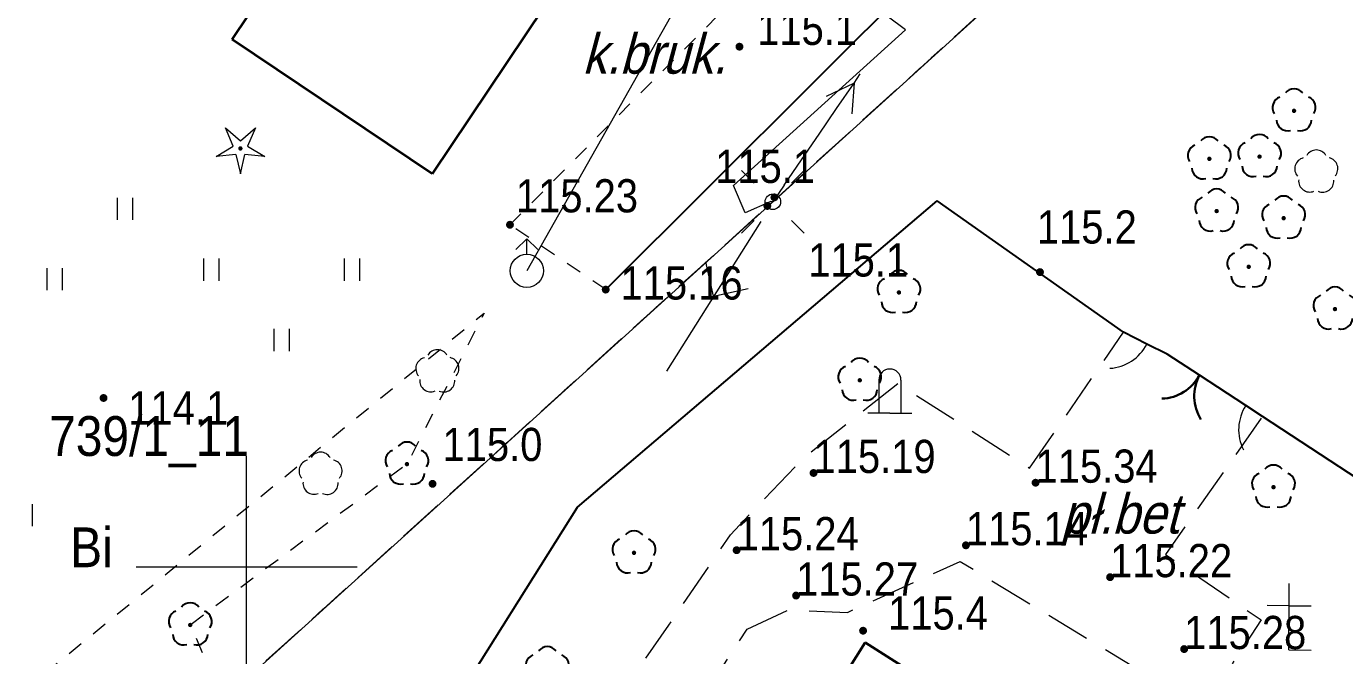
# Model space of a CAD drawing. Extents: x 6512885 to 6513481, y 5959590 to 5960000.
# Drawn here: x 6513290 to 6513349.7, y 5959796 to 5959824.4 of the extents above; entities that cross this region are included whole.
import ezdxf
from ezdxf.enums import TextEntityAlignment as Align

# ---------------------------------------------------------------- set-up
doc = ezdxf.new("R2010")
doc.units = 0
doc.header["$MEASUREMENT"] = 0
for name, pattern in [('2.0_1.0', [3, 2, -1]), ('217-1000', [2.8, 2.1, -0.7]), ('218-1000', [1.4, 0.7, -0.7]), ('219-1000', [0])]:
    doc.linetypes.add(name, pattern=pattern)
doc.layers.get('0').update_dxf_attribs({"color": 2, "linetype": 'CONTINUOUS', "lineweight": 5})
for name, color, linetype in [('210-Oznaczenie użytku', 7, 'CONTINUOUS'), ('211-Nr działki', 7, 'CONTINUOUS'), ('217-Granica konturu klasyfikcyjnego', 7, 'CONTINUOUS'), ('218-Granica użytku', 7, 'CONTINUOUS'), ('219-Linia granicy', 7, 'CONTINUOUS'), ('312-Budynek (powierzchnia)', 7, 'CONTINUOUS'), ('433-Chodnik', 7, 'CONTINUOUS'), ('516-Kierunek linii eN-SEPOW', 7, 'CONTINUOUS'), ('905-Brama lewa', 7, 'CONTINUOUS'), ('905-Brama prawa', 7, 'CONTINUOUS'), ('905-Brama w ogrodzeniu', 7, 'CONTINUOUS'), ('926-Drzewo liściaste niepomierzone', 7, 'CONTINUOUS'), ('940-Trawnik symb.', 7, 'CONTINUOUS'), ('996-Tekst dodatkowy mały', 7, 'CONTINUOUS'), ('chodnik (powierzchnia)', 7, 'CONTINUOUS'), ('drzewo iglaste (punkt)', 7, 'CONTINUOUS'), ('drzewo liściaste (punkt)', 7, 'CONTINUOUS'), ('figura  kapliczka lub krzyż przydrożny (punkt)', 7, 'CONTINUOUS'), ('hydrant (punkt)', 7, 'CONTINUOUS'), ('krawężnik (linia)', 7, 'CONTINUOUS'), ('latarnia na słupie lub maszcie (punkt)', 7, 'CONTINUOUS'), ('ogrodzenie trwałe (linia)', 7, 'CONTINUOUS'), ('pomnik (punkt)', 7, 'CONTINUOUS'), ('przewód elektroenergetyczny (linia)', 7, 'CONTINUOUS'), ('przewód elektroenergetyczny niskiego napięcia (linia) - symbol', 7, 'CONTINUOUS'), ('przewód wodociągowy (linia)', 7, 'CONTINUOUS'), ('punkt wysokościowy naturalny', 7, 'CONTINUOUS'), ('punkt wysokościowy naturalny-Atr2', 7, 'CONTINUOUS'), ('punkt wysokościowy sztuczny', 7, 'CONTINUOUS'), ('punkt wysokościowy sztuczny-Atr2', 7, 'CONTINUOUS'), ('słup (punkt)', 7, 'CONTINUOUS'), ('Wstawianie ramki sekcyjnej z opisem', 7, 'CONTINUOUS')]:
    doc.layers.add(name, color=color, linetype=linetype)
doc.styles.get("Standard").update_dxf_attribs({"font": 'txt', "width": 0.75})
doc.linetypes.add('902-1000', pattern='A,5,0,[1,ksztalty.shx,S=1,R=0,X=0,Y=0],5', length=10)

# ---------------------------------------------------------------- blocks, each defined once
blk = doc.blocks.new('940')
at = {"color": 0, "linetype": 'Continuous', "lineweight": 0}
for p, q in [((-3.53, 2.68), (-3.53, 3.68)), ((-2.83, 2.68), (-2.83, 3.68)), ((2.83, 2.68), (2.83, 3.68)), ((3.53, 2.68), (3.53, 3.68)), ((-0.35, -0.5), (-0.35, 0.5)), ((0.35, -0.5), (0.35, 0.5))]:
    blk.add_line(p, q, dxfattribs=at)
blk = doc.blocks.new('PW01')
at = {"linetype": 'Continuous', "lineweight": 13}
h = blk.add_hatch(color=0, dxfattribs=at)
edge = h.paths.add_edge_path()
edge.add_arc((0, 0), 0.18, 0, 360)
blk = doc.blocks.new('OP021')
at = {"linetype": 'Continuous', "lineweight": 13}
h = blk.add_hatch(color=0, dxfattribs=at)
edge = h.paths.add_edge_path()
edge.add_arc((0, 0), 0.1, 0, 360)
at = {"color": 0, "linetype": 'Continuous', "lineweight": -3}
for centre, start, end in [((-0.476, 0.154), 110.388, 213.756), ((0, 0.5), 38.316, 141.684), ((0.476, 0.154), 326.244, 69.612), ((-0.294, -0.404), 182.272, 285.64), ((0.294, -0.404), 254.36, 357.728), ((0.294, -0.404), 254.36, 357.728)]:
    blk.add_arc(centre, 0.5, start, end, dxfattribs=at)
blk = doc.blocks.new('OP011')
at = {"linetype": 'Continuous', "lineweight": 13}
h = blk.add_hatch(color=0, dxfattribs=at)
edge = h.paths.add_edge_path()
edge.add_arc((0, 0), 0.1, 0, 360)
at = {"color": 0, "linetype": 'Continuous', "lineweight": 13}
for p, q in [((-0.324, 0.105), (-0.679, 0.935)), ((-0.679, 0.935), (0, 0.341)), ((0, 0.341), (0.679, 0.935)), ((0.679, 0.935), (0.324, 0.105)), ((-1.099, -0.357), (-0.324, 0.105)), ((0.324, 0.105), (1.099, -0.357)), ((-0.2, -0.275), (-1.099, -0.357)), ((-0.2, -0.275), (0, -1.155)), ((0, -1.155), (0.2, -0.275)), ((1.099, -0.357), (0.2, -0.275))]:
    blk.add_line(p, q, dxfattribs=at)
blk = doc.blocks.new('926')
at = {"color": 0, "linetype": 'Continuous', "lineweight": 0}
for centre, start, end in [((-0.469, 0.152), 103.052, 221.335), ((0.007, 0.5), 30.77, 149.231), ((0.482, 0.157), 318.939, 77.555), ((-0.292, -0.401), 174.173, 292.616), ((0.296, -0.408), 246.131, 4.522)]:
    blk.add_arc(centre, 0.5, start, end, dxfattribs=at)
blk = doc.blocks.new('PW02')
at = {"linetype": 'Continuous', "lineweight": 13}
h = blk.add_hatch(color=0, dxfattribs=at)
edge = h.paths.add_edge_path()
edge.add_arc((0, 0), 0.18, 0, 360)
blk = doc.blocks.new('US02')
at = {"color": 0, "linetype": 'Continuous', "lineweight": 13}
for p, q in [((0, 1.45), (-0.495, 0.955)), ((0, 0.75), (0, 1.45)), ((0, 1.45), (0.495, 0.955))]:
    blk.add_line(p, q, dxfattribs=at)
blk.add_circle((0, 0), 0.75, dxfattribs=at)
blk = doc.blocks.new('SM011')
at = {"color": 0, "linetype": 'Continuous', "lineweight": 13}
for p, q in [((-0.848, 0.848), (-1.414, 1.414)), ((0.849, 0.848), (1.414, 1.414)), ((-0.848, -0.849), (-1.414, -1.414)), ((0.849, -0.849), (1.414, -1.414))]:
    blk.add_line(p, q, dxfattribs=at)
blk = doc.blocks.new('SM04')
at = {"color": 0, "linetype": 'Continuous', "lineweight": 13}
blk.add_circle((0, 0), 0.35, dxfattribs=at)
blk = doc.blocks.new('516')
at = {"color": 0, "linetype": 'Continuous', "lineweight": 0}
for p, q in [((5.05, 0), (3.919, 1.131)), ((1.05, 0), (9.05, 0)), ((5.05, 0), (3.919, -1.131))]:
    blk.add_line(p, q, dxfattribs=at)
blk = doc.blocks.new('OO04')
at = {"color": 0, "linetype": 'Continuous', "lineweight": 13}
for p, q in [((-0.5, 1.5), (-0.5, 0)), ((0.5, 1.5), (0.5, 0)), ((0, 0), (-1, 0)), ((0, 0), (1, 0))]:
    blk.add_line(p, q, dxfattribs=at)
blk.add_arc((0, 1.5), 0.5, 0, 180, dxfattribs=at)
blk = doc.blocks.new('905P')
at = {"color": 0, "linetype": 'Continuous', "lineweight": 0}
blk.add_arc((2, 0), 2, 120, 180, dxfattribs=at)
blk = doc.blocks.new('905')
at = {"color": 0, "linetype": 'Continuous', "lineweight": 30}
for centre, start, end in [((-2, 0), 0, 60), ((2, 0), 120, 180)]:
    blk.add_arc(centre, 2, start, end, dxfattribs=at)
blk = doc.blocks.new('905L')
at = {"color": 0, "linetype": 'Continuous', "lineweight": 0}
blk.add_arc((-2, 0), 2, 0, 60, dxfattribs=at)
blk = doc.blocks.new('OO01')
at = {"color": 0, "linetype": 'Continuous', "lineweight": 13}
for p, q in [((0, 2), (0, 3)), ((0, 2), (-1, 2)), ((0, 0), (0, 2)), ((0, 2), (1, 2)), ((0, 0), (1, 0))]:
    blk.add_line(p, q, dxfattribs=at)
blk = doc.blocks.new('PE04')
at = {"color": 0, "linetype": 'Continuous', "lineweight": 13}
for p, q in [((6.5, 0), (5.288, 0.7)), ((0.9, 0), (0, 0)), ((0.9, 0), (2.3, 0)), ((2.3, 0), (3.7, 0)), ((3.7, 0), (5.1, 0)), ((5.1, 0), (6.5, 0)), ((6.5, 0), (5.288, -0.7)), ((6.5, 0), (7, 0))]:
    blk.add_line(p, q, dxfattribs=at)

msp = doc.modelspace()

# ---------------------------------------------------------------- linework, layer by layer
at = {"layer": '217-Granica konturu klasyfikcyjnego', "color": 3, "linetype": '217-1000', "lineweight": 13, "flags": 128}
msp.add_lwpolyline([(6513354.31, 5959844.15), (6513277.37, 5959774.45)], dxfattribs=at)
at = {"layer": '218-Granica użytku', "color": 3, "linetype": '218-1000', "lineweight": 13, "flags": 128}
for points in [[(6513354.31, 5959844.15), (6513277.37, 5959774.45)], [(6513344.5, 5959840.69), (6513316.24, 5959812.53)], [(6513311.91, 5959815.46), (6513321.57, 5959825.18)], [(6513316.24, 5959812.53), (6513311.91, 5959815.46)]]:
    msp.add_lwpolyline(points, dxfattribs=at)
msp.add_lwpolyline([(6513280.07, 5959786.32), (6513310.75, 5959811.47), (6513307.25, 5959804.64), (6513297.45, 5959797.37), (6513298.97, 5959793.9), (6513298.5, 5959790.99), (6513290.52, 5959782.82), (6513271.82, 5959752.37), (6513269, 5959752.79)], close=True, dxfattribs=at)
at = {"layer": '219-Linia granicy', "color": 7, "linetype": '219-1000', "lineweight": 13, "flags": 128}
msp.add_lwpolyline([(6513354.31, 5959844.15), (6513277.37, 5959774.45)], dxfattribs=at)
at = {"layer": '312-Budynek (powierzchnia)', "color": 7, "linetype": 'Continuous', "lineweight": 35, "flags": 128}
for points in [[(6513324.44, 5959841.7), (6513308.39, 5959817.76)], [(6513299.35, 5959823.83), (6513308, 5959836.73)], [(6513308.39, 5959817.76), (6513299.35, 5959823.83)], [(6513326.67, 5959794.52), (6513327.98, 5959796.58)], [(6513327.98, 5959796.58), (6513331.25, 5959794.5)]]:
    msp.add_lwpolyline(points, dxfattribs=at)
at = {"layer": 'chodnik (powierzchnia)', "color": 7, "linetype": '2.0_1.0', "lineweight": 18, "flags": 128}
msp.add_lwpolyline([(6513315.84, 5959752.08), (6513316.01, 5959756.24), (6513314.77, 5959759.05), (6513307.37, 5959763.88), (6513304.98, 5959767.7), (6513304.47, 5959769.09), (6513301.99, 5959768.58), (6513301.67, 5959769.73), (6513304.12, 5959770.36), (6513304.47, 5959769.09), (6513304.12, 5959770.36), (6513304.21, 5959773.63), (6513307.16, 5959779.96), (6513302.53, 5959782.94), (6513303.18, 5959783.89), (6513308.04, 5959783.61), (6513309.95, 5959784.08), (6513319.09, 5959797.36), (6513321.88, 5959801.45), (6513325.25, 5959804.98), (6513329.45, 5959808.29), (6513335.41, 5959804.46), (6513339.66, 5959810.6), (6513340.71, 5959810.07), (6513341.63, 5959809.61), (6513343.09, 5959808.66), (6513345.19, 5959807.29), (6513345.94, 5959806.8), (6513341.56, 5959800.56), (6513345.88, 5959797.6), (6513344.57, 5959795.61), (6513348.79, 5959793.28), (6513345.38, 5959787.12), (6513348.48, 5959783.89), (6513348.05, 5959783.01), (6513344.62, 5959785.83), (6513330.36, 5959764.19), (6513329.07, 5959762.7), (6513324.37, 5959759.38), (6513319.77, 5959757.96), (6513316.83, 5959758.26), (6513316.66, 5959751.53)], dxfattribs=at)
msp.add_lwpolyline([(6513322.64, 5959797.18), (6513324.48, 5959798.04), (6513327.17, 5959797.94), (6513332.27, 5959800.24), (6513343.62, 5959793.36), (6513344.47, 5959792.07), (6513345.38, 5959790.82), (6513329.38, 5959765.71), (6513322.85, 5959762.01), (6513319.45, 5959761.01), (6513315.99, 5959761.71), (6513315.26, 5959762.09), (6513318.41, 5959767.84), (6513316.23, 5959769.21), (6513312.9, 5959763.94), (6513307.33, 5959771.8), (6513308.38, 5959775.25), (6513310.12, 5959778.07), (6513311.03, 5959779.51)], close=True, dxfattribs=at)
at = {"layer": 'krawężnik (linia)', "color": 7, "linetype": 'Continuous', "lineweight": 25, "flags": 128}
msp.add_lwpolyline([(6513316.24, 5959812.53), (6513344.5, 5959840.69), (6513369.13, 5959865.25), (6513393.37, 5959889.56), (6513401.97, 5959894.36), (6513402.31, 5959894.3), (6513403.99, 5959895.16), (6513406.07, 5959895.23), (6513401.6, 5959904.9), (6513399.83, 5959904.95)], dxfattribs=at)
at = {"layer": 'ogrodzenie trwałe (linia)', "color": 7, "linetype": '902-1000', "lineweight": 25, "flags": 128}
for points in [[(6513290.29, 5959764.13), (6513302.54, 5959782.93), (6513302.88, 5959783.47), (6513314.97, 5959802.69), (6513331.23, 5959816.54)], [(6513328.26, 5959747.56), (6513346.53, 5959780.39), (6513348.05, 5959783.01), (6513348.48, 5959783.89), (6513354.14, 5959794.14), (6513352.89, 5959802.25), (6513345.94, 5959806.8), (6513345.19, 5959807.29), (6513343.09, 5959808.66), (6513341.63, 5959809.61), (6513340.71, 5959810.07), (6513339.66, 5959810.6), (6513331.23, 5959816.54)]]:
    msp.add_lwpolyline(points, dxfattribs=at)
at = {"layer": 'przewód elektroenergetyczny (linia)', "color": 1, "linetype": 'Continuous', "lineweight": 18, "flags": 128}
msp.add_lwpolyline([(6513323.8, 5959816.5), (6513323.71, 5959816.51), (6513322.54, 5959816), (6513322.02, 5959817.23), (6513329.8, 5959824.27), (6513319.6, 5959831.88), (6513319.05, 5959832.35)], dxfattribs=at)
at = {"layer": 'przewód wodociągowy (linia)', "color": 5, "linetype": 'Continuous', "lineweight": 18, "flags": 128}
msp.add_lwpolyline([(6513324.62, 5959834.52), (6513312.67, 5959813.38)], dxfattribs=at)
at = {"layer": 'Wstawianie ramki sekcyjnej z opisem', "color": 7, "linetype": 'Continuous', "lineweight": 13, "flags": 128}
for points in [[(6513300, 5959795), (6513300, 5959805)], [(6513295, 5959800), (6513305, 5959800)]]:
    msp.add_lwpolyline(points, dxfattribs=at)

# ---------------------------------------------------------------- block references
at = {"layer": '516-Kierunek linii eN-SEPOW', "color": 7, "linetype": 'Continuous', "lineweight": 13, "rotation": 237.767}
msp.add_blockref('516', (6513323.81, 5959816.5), dxfattribs=at)
at = {"layer": '905-Brama lewa', "color": 7, "linetype": 'Continuous', "lineweight": 25, "rotation": 146.87}
msp.add_blockref('905L', (6513345.19, 5959807.29), dxfattribs=at)
at = {"layer": '905-Brama prawa', "color": 7, "linetype": 'Continuous', "lineweight": 25, "rotation": 153.319}
msp.add_blockref('905P', (6513340.71, 5959810.07), dxfattribs=at)
at = {"layer": '905-Brama w ogrodzeniu', "color": 7, "linetype": 'Continuous', "lineweight": 25, "rotation": 151.97}
msp.add_blockref('905', (6513343.09, 5959808.66), dxfattribs=at)
at = {"layer": '926-Drzewo liściaste niepomierzone', "color": 7, "linetype": 'Continuous', "lineweight": 18}
for p in [(6513348.37, 5959817.84), (6513308.62, 5959808.81), (6513303.34, 5959804.18)]:
    msp.add_blockref('926', p, dxfattribs=at)
at = {"layer": '940-Trawnik symb.', "color": 7, "linetype": 'Continuous', "lineweight": 13}
for p in [(6513291.33, 5959813), (6513301.59, 5959810.25), (6513286.79, 5959799.15)]:
    msp.add_blockref('940', p, dxfattribs=at)
at = {"layer": 'drzewo iglaste (punkt)', "color": 94, "linetype": 'Continuous', "lineweight": 13}
msp.add_blockref('OP011', (6513299.72, 5959818.91), dxfattribs=at)
at = {"layer": 'drzewo liściaste (punkt)', "color": 94, "linetype": 'Continuous', "lineweight": 13}
for p in [(6513347.37, 5959820.61), (6513343.54, 5959818.44), (6513345.81, 5959818.54), (6513343.87, 5959816.08), (6513346.9, 5959815.76), (6513345.32, 5959813.56), (6513329.5, 5959812.4), (6513349.22, 5959811.65), (6513327.73, 5959808.43), (6513307.25, 5959804.64), (6513346.44, 5959803.6), (6513317.52, 5959800.63), (6513297.45, 5959797.37), (6513313.6, 5959795.39)]:
    msp.add_blockref('OP021', p, dxfattribs=at)
at = {"layer": 'figura  kapliczka lub krzyż przydrożny (punkt)', "color": 7, "linetype": 'Continuous', "lineweight": 13, "rotation": 359.732}
msp.add_blockref('OO01', (6513347.14, 5959796.24), dxfattribs=at)
at = {"layer": 'hydrant (punkt)', "color": 7, "linetype": 'Continuous', "lineweight": 18}
msp.add_blockref('US02', (6513312.67, 5959813.38), dxfattribs=at)
at = {"layer": 'latarnia na słupie lub maszcie (punkt)', "color": 7, "linetype": 'Continuous', "lineweight": 18}
msp.add_blockref('SM011', (6513323.8, 5959816.5), dxfattribs=at)
at = {"layer": 'pomnik (punkt)', "color": 7, "linetype": 'Continuous', "lineweight": 13}
msp.add_blockref('OO04', (6513329.09, 5959806.94), dxfattribs=at)
at = {"layer": 'przewód elektroenergetyczny niskiego napięcia (linia) - symbol', "color": 1, "linetype": 'Continuous', "lineweight": 18, "rotation": 55.61}
msp.add_blockref('PE04', (6513323.8, 5959816.5), dxfattribs=at)
at = {"layer": 'punkt wysokościowy naturalny', "color": 7, "linetype": 'Continuous', "lineweight": 13}
for p in [(6513322.29, 5959823.51), (6513323.87, 5959816.7), (6513323.55, 5959816.31), (6513335.88, 5959813.32), (6513293.53, 5959807.63), (6513308.41, 5959803.75), (6513327.88, 5959797.11)]:
    msp.add_blockref('PW01', p, dxfattribs=at)
at = {"layer": 'punkt wysokościowy sztuczny', "color": 7, "linetype": 'Continuous', "lineweight": 13}
for p in [(6513311.91, 5959815.46), (6513316.24, 5959812.53), (6513325.64, 5959804.24), (6513335.68, 5959803.8), (6513332.53, 5959800.97), (6513322.16, 5959800.75), (6513339.05, 5959799.53), (6513324.85, 5959798.7), (6513342.4, 5959796.28)]:
    msp.add_blockref('PW02', p, dxfattribs=at)
at = {"layer": 'słup (punkt)', "color": 7, "linetype": 'Continuous', "lineweight": 18}
msp.add_blockref('SM04', (6513323.8, 5959816.5), dxfattribs=at)

# ---------------------------------------------------------------- texts
at = {"layer": '210-Oznaczenie użytku', "color": 3, "linetype": 'Continuous', "lineweight": 18, "width": 0.9}
msp.add_text('Bi', height=1.8, dxfattribs=at).set_placement((6513292.02, 5959799.98))
at = {"layer": '211-Nr działki', "color": 7, "linetype": 'Continuous', "lineweight": 18, "width": 0.9}
msp.add_text('739/1_11', height=1.8, dxfattribs=at).set_placement((6513291.07, 5959805.01))
at = {"layer": '433-Chodnik', "color": 7, "linetype": 'Continuous', "lineweight": 18, "oblique": 15, "width": 0.9}
msp.add_text('k.bruk.', height=1.8, dxfattribs=at).set_placement((6513315.18, 5959822.29))
at = {"layer": '996-Tekst dodatkowy mały', "color": 7, "linetype": 'Continuous', "lineweight": 18, "oblique": 15, "width": 0.9}
msp.add_text('pł.bet', height=1.8, dxfattribs=at).set_placement((6513336.85, 5959801.5))
at = {"layer": 'punkt wysokościowy naturalny-Atr2', "color": 7, "width": 0.9}
for s, p in [('115.1', (6513323.09, 5959823.59)), ('115.2', (6513335.74, 5959814.61)), ('114.1', (6513294.65, 5959806.43)), ('115.0', (6513308.86, 5959804.78)), ('115.4', (6513329.01, 5959797.16))]:
    msp.add_text(s, height=1.5, dxfattribs=at).set_placement(p)
for p in [(6513321.19, 5959818.1), (6513325.4, 5959813.87)]:
    msp.add_text('115.1', height=1.5, dxfattribs=at).set_placement(p, align=Align.MIDDLE_LEFT)
at = {"layer": 'punkt wysokościowy sztuczny-Atr2', "color": 7, "width": 0.9}
for s, p in [('115.23', (6513312.18, 5959816.02)), ('115.16', (6513316.91, 5959812.08)), ('115.19', (6513325.64, 5959804.24)), ('115.34', (6513335.68, 5959803.8)), ('115.24', (6513322.16, 5959800.75)), ('115.14', (6513332.53, 5959800.97)), ('115.22', (6513339.05, 5959799.53)), ('115.27', (6513324.85, 5959798.7)), ('115.28', (6513342.4, 5959796.28))]:
    msp.add_text(s, height=1.5, dxfattribs=at).set_placement(p)

doc.saveas('drawing.dxf')
